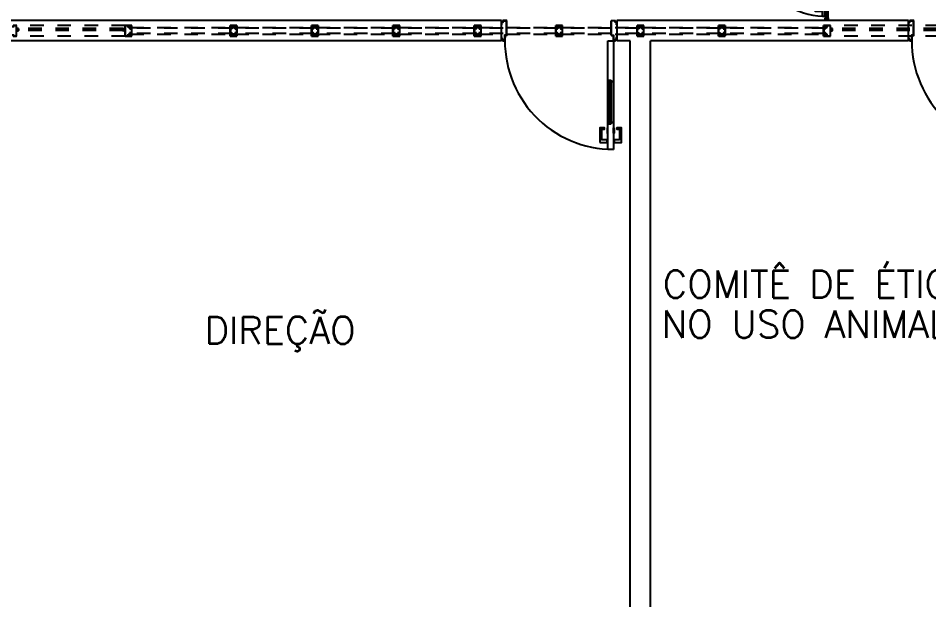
# Model space of a CAD drawing. Header units: millimetres. Extents: x 2801 to 3319, y 1187 to 1422.
# Drawn here: x 3131.96 to 3138.68, y 1269.28 to 1273.57 of the extents above; entities that cross this region are included whole.
import ezdxf

# ---------------------------------------------------------------- set-up
doc = ezdxf.new("R2010")
doc.units = ezdxf.units.MM
doc.linetypes.add('HIDDEN', pattern=[0.375, 0.25, -0.125])
for name, color, linetype in [('AR-ALV', 2, 'Continuous'), ('AR-ESQ', 1, 'Continuous'), ('AR-PORTA', 1, 'Continuous'), ('AR-TALUDE', 1, 'Continuous'), ('AR-VIDRO', 1, 'Continuous'), ('DT-ESQ-PROJ', 1, 'HIDDEN'), ('maçaneta', 1, 'Continuous'), ('montantes', 1, 'Continuous'), ('mov', 1, 'Continuous'), ('PM-PERFIL U-C', 2, 'Continuous'), ('PM-VIDRO', 1, 'Continuous'), ('pm1', 2, 'Continuous'), ('pm2', 2, 'Continuous'), ('TEXTO', 2, 'Continuous')]:
    doc.layers.add(name, color=color, linetype=linetype)
doc.styles.add('UNB-100', font='simplex.shx', dxfattribs={"height": 0.2})

# ---------------------------------------------------------------- blocks, each defined once
blk = doc.blocks.new('EF142-P')
at = {"layer": 'DT-ESQ-PROJ', "color": 1, "ltscale": 0.1}
for points in [[(0.025, -0.1035), (0.025, -0.1135, -0.414214), (0.0235, -0.115), (0.0015, -0.115, -0.414214), (0, -0.1135), (0, -0.1), (0.0015, -0.1), (0.0015, -0.113, 0.414214), (0.002, -0.1135), (0.023, -0.1135, 0.414214), (0.0235, -0.113), (0.0235, -0.1035), (0.0105, -0.1035, -0.414214), (0.009, -0.102), (0.009, -0.092, -0.414214), (0.0105, -0.0905), (0.0235, -0.0905), (0.0235, -0.0595), (0.0105, -0.0595, -0.414214), (0.009, -0.058), (0.009, -0.048, -0.414214), (0.0105, -0.0465), (0.0235, -0.0465), (0.0235, -0.037, 0.414214), (0.023, -0.0365), (0.002, -0.0365, 0.414214), (0.0015, -0.037), (0.0015, -0.05), (0, -0.05), (0, -0.0365, -0.414214), (0.0015, -0.035), (0.0235, -0.035, -0.414214), (0.025, -0.0365), (0.025, -0.0465, -0.414214), (0.0235, -0.048), (0.0105, -0.048), (0.0105, -0.058), (0.0235, -0.058), (0.0235, -0.058, -0.414214), (0.025, -0.0595), (0.025, -0.0905, -0.414214), (0.0235, -0.092), (0.0235, -0.092), (0.0105, -0.092), (0.0105, -0.102), (0.0235, -0.102, -0.414214)], [(0.75, -0.1035), (0.75, -0.1135, 0.414214), (0.7515, -0.115), (0.7735, -0.115, 0.414214), (0.775, -0.1135), (0.775, -0.1), (0.7735, -0.1), (0.7735, -0.113, -0.414214), (0.773, -0.1135), (0.752, -0.1135, -0.414214), (0.7515, -0.113), (0.7515, -0.1035), (0.7645, -0.1035, 0.414214), (0.766, -0.102), (0.766, -0.092, 0.414214), (0.7645, -0.0905), (0.7515, -0.0905), (0.7515, -0.0595), (0.7645, -0.0595, 0.414214), (0.766, -0.058), (0.766, -0.048, 0.414214), (0.7645, -0.0465), (0.7515, -0.0465), (0.7515, -0.037, -0.414214), (0.752, -0.0365), (0.773, -0.0365, -0.414214), (0.7735, -0.037), (0.7735, -0.05), (0.775, -0.05), (0.775, -0.0365, 0.414214), (0.7735, -0.035), (0.7515, -0.035, 0.414214), (0.75, -0.0365), (0.75, -0.0465, 0.414214), (0.7515, -0.048), (0.7645, -0.048), (0.7645, -0.058), (0.7515, -0.058), (0.7515, -0.058, 0.414214), (0.75, -0.0595), (0.75, -0.0905, 0.414214), (0.7515, -0.092), (0.7515, -0.092), (0.7645, -0.092), (0.7645, -0.102), (0.7515, -0.102, 0.414214)], [(0.8, -0.1035), (0.8, -0.1135, -0.414214), (0.7985, -0.115), (0.7765, -0.115, -0.414214), (0.775, -0.1135), (0.775, -0.1), (0.7765, -0.1), (0.7765, -0.113, 0.414214), (0.777, -0.1135), (0.798, -0.1135, 0.414214), (0.7985, -0.113), (0.7985, -0.1035), (0.7855, -0.1035, -0.414214), (0.784, -0.102), (0.784, -0.092, -0.414214), (0.7855, -0.0905), (0.7985, -0.0905), (0.7985, -0.0595), (0.7855, -0.0595, -0.414214), (0.784, -0.058), (0.784, -0.048, -0.414214), (0.7855, -0.0465), (0.7985, -0.0465), (0.7985, -0.037, 0.414214), (0.798, -0.0365), (0.777, -0.0365, 0.414214), (0.7765, -0.037), (0.7765, -0.05), (0.775, -0.05), (0.775, -0.0365, -0.414214), (0.7765, -0.035), (0.7985, -0.035, -0.414214), (0.8, -0.0365), (0.8, -0.0465, -0.414214), (0.7985, -0.048), (0.7855, -0.048), (0.7855, -0.058), (0.7985, -0.058), (0.7985, -0.058, -0.414214), (0.8, -0.0595), (0.8, -0.0905, -0.414214), (0.7985, -0.092), (0.7985, -0.092), (0.7855, -0.092), (0.7855, -0.102), (0.7985, -0.102, -0.414214)], [(1.35, -0.1035), (1.35, -0.1135, 0.414214), (1.3515, -0.115), (1.3735, -0.115, 0.414214), (1.375, -0.1135), (1.375, -0.1), (1.3735, -0.1), (1.3735, -0.113, -0.414214), (1.373, -0.1135), (1.352, -0.1135, -0.414214), (1.3515, -0.113), (1.3515, -0.1035), (1.3645, -0.1035, 0.414214), (1.366, -0.102), (1.366, -0.092, 0.414214), (1.3645, -0.0905), (1.3515, -0.0905), (1.3515, -0.0595), (1.3645, -0.0595, 0.414214), (1.366, -0.058), (1.366, -0.048, 0.414214), (1.3645, -0.0465), (1.3515, -0.0465), (1.3515, -0.037, -0.414214), (1.352, -0.0365), (1.373, -0.0365, -0.414214), (1.3735, -0.037), (1.3735, -0.05), (1.375, -0.05), (1.375, -0.0365, 0.414214), (1.3735, -0.035), (1.3515, -0.035, 0.414214), (1.35, -0.0365), (1.35, -0.0465, 0.414214), (1.3515, -0.048), (1.3645, -0.048), (1.3645, -0.058), (1.3515, -0.058), (1.3515, -0.058, 0.414214), (1.35, -0.0595), (1.35, -0.0905, 0.414214), (1.3515, -0.092), (1.3515, -0.092), (1.3645, -0.092), (1.3645, -0.102), (1.3515, -0.102, 0.414214)], [(1.4, -0.1035), (1.4, -0.1135, -0.414214), (1.3985, -0.115), (1.3765, -0.115, -0.414214), (1.375, -0.1135), (1.375, -0.1), (1.3765, -0.1), (1.3765, -0.113, 0.414214), (1.377, -0.1135), (1.398, -0.1135, 0.414214), (1.3985, -0.113), (1.3985, -0.1035), (1.3855, -0.1035, -0.414214), (1.384, -0.102), (1.384, -0.092, -0.414214), (1.3855, -0.0905), (1.3985, -0.0905), (1.3985, -0.0595), (1.3855, -0.0595, -0.414214), (1.384, -0.058), (1.384, -0.048, -0.414214), (1.3855, -0.0465), (1.3985, -0.0465), (1.3985, -0.037, 0.414214), (1.398, -0.0365), (1.377, -0.0365, 0.414214), (1.3765, -0.037), (1.3765, -0.05), (1.375, -0.05), (1.375, -0.0365, -0.414214), (1.3765, -0.035), (1.3985, -0.035, -0.414214), (1.4, -0.0365), (1.4, -0.0465, -0.414214), (1.3985, -0.048), (1.3855, -0.048), (1.3855, -0.058), (1.3985, -0.058), (1.3985, -0.058, -0.414214), (1.4, -0.0595), (1.4, -0.0905, -0.414214), (1.3985, -0.092), (1.3985, -0.092), (1.3855, -0.092), (1.3855, -0.102), (1.3985, -0.102, -0.414214)], [(1.95, -0.1035), (1.95, -0.1135, 0.414214), (1.9515, -0.115), (1.9735, -0.115, 0.414214), (1.975, -0.1135), (1.975, -0.1), (1.9735, -0.1), (1.9735, -0.113, -0.414214), (1.973, -0.1135), (1.952, -0.1135, -0.414214), (1.9515, -0.113), (1.9515, -0.1035), (1.9645, -0.1035, 0.414214), (1.966, -0.102), (1.966, -0.092, 0.414214), (1.9645, -0.0905), (1.9515, -0.0905), (1.9515, -0.0595), (1.9645, -0.0595, 0.414214), (1.966, -0.058), (1.966, -0.048, 0.414214), (1.9645, -0.0465), (1.9515, -0.0465), (1.9515, -0.037, -0.414214), (1.952, -0.0365), (1.973, -0.0365, -0.414214), (1.9735, -0.037), (1.9735, -0.05), (1.975, -0.05), (1.975, -0.0365, 0.414214), (1.9735, -0.035), (1.9515, -0.035, 0.414214), (1.95, -0.0365), (1.95, -0.0465, 0.414214), (1.9515, -0.048), (1.9645, -0.048), (1.9645, -0.058), (1.9515, -0.058), (1.9515, -0.058, 0.414214), (1.95, -0.0595), (1.95, -0.0905, 0.414214), (1.9515, -0.092), (1.9515, -0.092), (1.9645, -0.092), (1.9645, -0.102), (1.9515, -0.102, 0.414214)], [(2, -0.1035), (2, -0.1135, -0.414214), (1.9985, -0.115), (1.9765, -0.115, -0.414214), (1.975, -0.1135), (1.975, -0.1), (1.9765, -0.1), (1.9765, -0.113, 0.414214), (1.977, -0.1135), (1.998, -0.1135, 0.414214), (1.9985, -0.113), (1.9985, -0.1035), (1.9855, -0.1035, -0.414214), (1.984, -0.102), (1.984, -0.092, -0.414214), (1.9855, -0.0905), (1.9985, -0.0905), (1.9985, -0.0595), (1.9855, -0.0595, -0.414214), (1.984, -0.058), (1.984, -0.048, -0.414214), (1.9855, -0.0465), (1.9985, -0.0465), (1.9985, -0.037, 0.414214), (1.998, -0.0365), (1.977, -0.0365, 0.414214), (1.9765, -0.037), (1.9765, -0.05), (1.975, -0.05), (1.975, -0.0365, -0.414214), (1.9765, -0.035), (1.9985, -0.035, -0.414214), (2, -0.0365), (2, -0.0465, -0.414214), (1.9985, -0.048), (1.9855, -0.048), (1.9855, -0.058), (1.9985, -0.058), (1.9985, -0.058, -0.414214), (2, -0.0595), (2, -0.0905, -0.414214), (1.9985, -0.092), (1.9985, -0.092), (1.9855, -0.092), (1.9855, -0.102), (1.9985, -0.102, -0.414214)], [(2.55, -0.1035), (2.55, -0.1135, 0.414214), (2.5515, -0.115), (2.5735, -0.115, 0.414214), (2.575, -0.1135), (2.575, -0.1), (2.5735, -0.1), (2.5735, -0.113, -0.414214), (2.573, -0.1135), (2.552, -0.1135, -0.414214), (2.5515, -0.113), (2.5515, -0.1035), (2.5645, -0.1035, 0.414214), (2.566, -0.102), (2.566, -0.092, 0.414214), (2.5645, -0.0905), (2.5515, -0.0905), (2.5515, -0.0595), (2.5645, -0.0595, 0.414214), (2.566, -0.058), (2.566, -0.048, 0.414214), (2.5645, -0.0465), (2.5515, -0.0465), (2.5515, -0.037, -0.414214), (2.552, -0.0365), (2.573, -0.0365, -0.414214), (2.5735, -0.037), (2.5735, -0.05), (2.575, -0.05), (2.575, -0.0365, 0.414214), (2.5735, -0.035), (2.5515, -0.035, 0.414214), (2.55, -0.0365), (2.55, -0.0465, 0.414214), (2.5515, -0.048), (2.5645, -0.048), (2.5645, -0.058), (2.5515, -0.058), (2.5515, -0.058, 0.414214), (2.55, -0.0595), (2.55, -0.0905, 0.414214), (2.5515, -0.092), (2.5515, -0.092), (2.5645, -0.092), (2.5645, -0.102), (2.5515, -0.102, 0.414214)], [(2.6, -0.1035), (2.6, -0.1135, -0.414214), (2.5985, -0.115), (2.5765, -0.115, -0.414214), (2.575, -0.1135), (2.575, -0.1), (2.5765, -0.1), (2.5765, -0.113, 0.414214), (2.577, -0.1135), (2.598, -0.1135, 0.414214), (2.5985, -0.113), (2.5985, -0.1035), (2.5855, -0.1035, -0.414214), (2.584, -0.102), (2.584, -0.092, -0.414214), (2.5855, -0.0905), (2.5985, -0.0905), (2.5985, -0.0595), (2.5855, -0.0595, -0.414214), (2.584, -0.058), (2.584, -0.048, -0.414214), (2.5855, -0.0465), (2.5985, -0.0465), (2.5985, -0.037, 0.414214), (2.598, -0.0365), (2.577, -0.0365, 0.414214), (2.5765, -0.037), (2.5765, -0.05), (2.575, -0.05), (2.575, -0.0365, -0.414214), (2.5765, -0.035), (2.5985, -0.035, -0.414214), (2.6, -0.0365), (2.6, -0.0465, -0.414214), (2.5985, -0.048), (2.5855, -0.048), (2.5855, -0.058), (2.5985, -0.058), (2.5985, -0.058, -0.414214), (2.6, -0.0595), (2.6, -0.0905, -0.414214), (2.5985, -0.092), (2.5985, -0.092), (2.5855, -0.092), (2.5855, -0.102), (2.5985, -0.102, -0.414214)], [(3.15, -0.1035), (3.15, -0.1135, 0.414214), (3.1515, -0.115), (3.1735, -0.115, 0.414214), (3.175, -0.1135), (3.175, -0.1), (3.1735, -0.1), (3.1735, -0.113, -0.414214), (3.173, -0.1135), (3.152, -0.1135, -0.414214), (3.1515, -0.113), (3.1515, -0.1035), (3.1645, -0.1035, 0.414214), (3.166, -0.102), (3.166, -0.092, 0.414214), (3.1645, -0.0905), (3.1515, -0.0905), (3.1515, -0.0595), (3.1645, -0.0595, 0.414214), (3.166, -0.058), (3.166, -0.048, 0.414214), (3.1645, -0.0465), (3.1515, -0.0465), (3.1515, -0.037, -0.414214), (3.152, -0.0365), (3.173, -0.0365, -0.414214), (3.1735, -0.037), (3.1735, -0.05), (3.175, -0.05), (3.175, -0.0365, 0.414214), (3.1735, -0.035), (3.1515, -0.035, 0.414214), (3.15, -0.0365), (3.15, -0.0465, 0.414214), (3.1515, -0.048), (3.1645, -0.048), (3.1645, -0.058), (3.1515, -0.058), (3.1515, -0.058, 0.414214), (3.15, -0.0595), (3.15, -0.0905, 0.414214), (3.1515, -0.092), (3.1515, -0.092), (3.1645, -0.092), (3.1645, -0.102), (3.1515, -0.102, 0.414214)], [(3.2, -0.1035), (3.2, -0.1135, -0.414214), (3.1985, -0.115), (3.1765, -0.115, -0.414214), (3.175, -0.1135), (3.175, -0.1), (3.1765, -0.1), (3.1765, -0.113, 0.414214), (3.177, -0.1135), (3.198, -0.1135, 0.414214), (3.1985, -0.113), (3.1985, -0.1035), (3.1855, -0.1035, -0.414214), (3.184, -0.102), (3.184, -0.092, -0.414214), (3.1855, -0.0905), (3.1985, -0.0905), (3.1985, -0.0595), (3.1855, -0.0595, -0.414214), (3.184, -0.058), (3.184, -0.048, -0.414214), (3.1855, -0.0465), (3.1985, -0.0465), (3.1985, -0.037, 0.414214), (3.198, -0.0365), (3.177, -0.0365, 0.414214), (3.1765, -0.037), (3.1765, -0.05), (3.175, -0.05), (3.175, -0.0365, -0.414214), (3.1765, -0.035), (3.1985, -0.035, -0.414214), (3.2, -0.0365), (3.2, -0.0465, -0.414214), (3.1985, -0.048), (3.1855, -0.048), (3.1855, -0.058), (3.1985, -0.058), (3.1985, -0.058, -0.414214), (3.2, -0.0595), (3.2, -0.0905, -0.414214), (3.1985, -0.092), (3.1985, -0.092), (3.1855, -0.092), (3.1855, -0.102), (3.1985, -0.102, -0.414214)], [(3.75, -0.1035), (3.75, -0.1135, 0.414214), (3.7515, -0.115), (3.7735, -0.115, 0.414214), (3.775, -0.1135), (3.775, -0.1), (3.7735, -0.1), (3.7735, -0.113, -0.414214), (3.773, -0.1135), (3.752, -0.1135, -0.414214), (3.7515, -0.113), (3.7515, -0.1035), (3.7645, -0.1035, 0.414214), (3.766, -0.102), (3.766, -0.092, 0.414214), (3.7645, -0.0905), (3.7515, -0.0905), (3.7515, -0.0595), (3.7645, -0.0595, 0.414214), (3.766, -0.058), (3.766, -0.048, 0.414214), (3.7645, -0.0465), (3.7515, -0.0465), (3.7515, -0.037, -0.414214), (3.752, -0.0365), (3.773, -0.0365, -0.414214), (3.7735, -0.037), (3.7735, -0.05), (3.775, -0.05), (3.775, -0.0365, 0.414214), (3.7735, -0.035), (3.7515, -0.035, 0.414214), (3.75, -0.0365), (3.75, -0.0465, 0.414214), (3.7515, -0.048), (3.7645, -0.048), (3.7645, -0.058), (3.7515, -0.058), (3.7515, -0.058, 0.414214), (3.75, -0.0595), (3.75, -0.0905, 0.414214), (3.7515, -0.092), (3.7515, -0.092), (3.7645, -0.092), (3.7645, -0.102), (3.7515, -0.102, 0.414214)], [(3.8, -0.1035), (3.8, -0.1135, -0.414214), (3.7985, -0.115), (3.7765, -0.115, -0.414214), (3.775, -0.1135), (3.775, -0.1), (3.7765, -0.1), (3.7765, -0.113, 0.414214), (3.777, -0.1135), (3.798, -0.1135, 0.414214), (3.7985, -0.113), (3.7985, -0.1035), (3.7855, -0.1035, -0.414214), (3.784, -0.102), (3.784, -0.092, -0.414214), (3.7855, -0.0905), (3.7985, -0.0905), (3.7985, -0.0595), (3.7855, -0.0595, -0.414214), (3.784, -0.058), (3.784, -0.048, -0.414214), (3.7855, -0.0465), (3.7985, -0.0465), (3.7985, -0.037, 0.414214), (3.798, -0.0365), (3.777, -0.0365, 0.414214), (3.7765, -0.037), (3.7765, -0.05), (3.775, -0.05), (3.775, -0.0365, -0.414214), (3.7765, -0.035), (3.7985, -0.035, -0.414214), (3.8, -0.0365), (3.8, -0.0465, -0.414214), (3.7985, -0.048), (3.7855, -0.048), (3.7855, -0.058), (3.7985, -0.058), (3.7985, -0.058, -0.414214), (3.8, -0.0595), (3.8, -0.0905, -0.414214), (3.7985, -0.092), (3.7985, -0.092), (3.7855, -0.092), (3.7855, -0.102), (3.7985, -0.102, -0.414214)], [(4.35, -0.1035), (4.35, -0.1135, 0.414214), (4.3515, -0.115), (4.3735, -0.115, 0.414214), (4.375, -0.1135), (4.375, -0.1), (4.3735, -0.1), (4.3735, -0.113, -0.414214), (4.373, -0.1135), (4.352, -0.1135, -0.414214), (4.3515, -0.113), (4.3515, -0.1035), (4.3645, -0.1035, 0.414214), (4.366, -0.102), (4.366, -0.092, 0.414214), (4.3645, -0.0905), (4.3515, -0.0905), (4.3515, -0.0595), (4.3645, -0.0595, 0.414214), (4.366, -0.058), (4.366, -0.048, 0.414214), (4.3645, -0.0465), (4.3515, -0.0465), (4.3515, -0.037, -0.414214), (4.352, -0.0365), (4.373, -0.0365, -0.414214), (4.3735, -0.037), (4.3735, -0.05), (4.375, -0.05), (4.375, -0.0365, 0.414214), (4.3735, -0.035), (4.3515, -0.035, 0.414214), (4.35, -0.0365), (4.35, -0.0465, 0.414214), (4.3515, -0.048), (4.3645, -0.048), (4.3645, -0.058), (4.3515, -0.058), (4.3515, -0.058, 0.414214), (4.35, -0.0595), (4.35, -0.0905, 0.414214), (4.3515, -0.092), (4.3515, -0.092), (4.3645, -0.092), (4.3645, -0.102), (4.3515, -0.102, 0.414214)], [(4.4, -0.1035), (4.4, -0.1135, -0.414214), (4.3985, -0.115), (4.3765, -0.115, -0.414214), (4.375, -0.1135), (4.375, -0.1), (4.3765, -0.1), (4.3765, -0.113, 0.414214), (4.377, -0.1135), (4.398, -0.1135, 0.414214), (4.3985, -0.113), (4.3985, -0.1035), (4.3855, -0.1035, -0.414214), (4.384, -0.102), (4.384, -0.092, -0.414214), (4.3855, -0.0905), (4.3985, -0.0905), (4.3985, -0.0595), (4.3855, -0.0595, -0.414214), (4.384, -0.058), (4.384, -0.048, -0.414214), (4.3855, -0.0465), (4.3985, -0.0465), (4.3985, -0.037, 0.414214), (4.398, -0.0365), (4.377, -0.0365, 0.414214), (4.3765, -0.037), (4.3765, -0.05), (4.375, -0.05), (4.375, -0.0365, -0.414214), (4.3765, -0.035), (4.3985, -0.035, -0.414214), (4.4, -0.0365), (4.4, -0.0465, -0.414214), (4.3985, -0.048), (4.3855, -0.048), (4.3855, -0.058), (4.3985, -0.058), (4.3985, -0.058, -0.414214), (4.4, -0.0595), (4.4, -0.0905, -0.414214), (4.3985, -0.092), (4.3985, -0.092), (4.3855, -0.092), (4.3855, -0.102), (4.3985, -0.102, -0.414214)], [(5.125, -0.1035), (5.125, -0.1135, 0.414214), (5.1265, -0.115), (5.1485, -0.115, 0.414214), (5.15, -0.1135), (5.15, -0.1), (5.1485, -0.1), (5.1485, -0.113, -0.414214), (5.148, -0.1135), (5.127, -0.1135, -0.414214), (5.1265, -0.113), (5.1265, -0.1035), (5.1395, -0.1035, 0.414214), (5.141, -0.102), (5.141, -0.092, 0.414214), (5.1395, -0.0905), (5.1265, -0.0905), (5.1265, -0.0595), (5.1395, -0.0595, 0.414214), (5.141, -0.058), (5.141, -0.048, 0.414214), (5.1395, -0.0465), (5.1265, -0.0465), (5.1265, -0.037, -0.414214), (5.127, -0.0365), (5.148, -0.0365, -0.414214), (5.1485, -0.037), (5.1485, -0.05), (5.15, -0.05), (5.15, -0.0365, 0.414214), (5.1485, -0.035), (5.1265, -0.035, 0.414214), (5.125, -0.0365), (5.125, -0.0465, 0.414214), (5.1265, -0.048), (5.1395, -0.048), (5.1395, -0.058), (5.1265, -0.058), (5.1265, -0.058, 0.414214), (5.125, -0.0595), (5.125, -0.0905, 0.414214), (5.1265, -0.092), (5.1265, -0.092), (5.1395, -0.092), (5.1395, -0.102), (5.1265, -0.102, 0.414214)]]:
    blk.add_lwpolyline(points, format="xyb", close=True, dxfattribs=at)
for points in [[(0.7625, -0.056), (0.7625, -0.05), (0.0125, -0.05), (0.0125, -0.056)], [(1.3625, -0.056), (1.3625, -0.05), (0.7875, -0.05), (0.7875, -0.056)], [(1.9625, -0.056), (1.9625, -0.05), (1.3875, -0.05), (1.3875, -0.056)], [(2.5625, -0.056), (2.5625, -0.05), (1.9875, -0.05), (1.9875, -0.056)], [(3.1625, -0.056), (3.1625, -0.05), (2.5875, -0.05), (2.5875, -0.056)], [(3.7625, -0.056), (3.7625, -0.05), (3.1875, -0.05), (3.1875, -0.056)], [(4.3625, -0.056), (4.3625, -0.05), (3.7875, -0.05), (3.7875, -0.056)], [(5.1375, -0.056), (5.1375, -0.05), (4.3875, -0.05), (4.3875, -0.056)], [(0.7625, -0.094), (0.7625, -0.1), (0.0125, -0.1), (0.0125, -0.094)], [(1.3625, -0.094), (1.3625, -0.1), (0.7875, -0.1), (0.7875, -0.094)], [(1.9625, -0.094), (1.9625, -0.1), (1.3875, -0.1), (1.3875, -0.094)], [(2.5625, -0.094), (2.5625, -0.1), (1.9875, -0.1), (1.9875, -0.094)], [(3.1625, -0.094), (3.1625, -0.1), (2.5875, -0.1), (2.5875, -0.094)], [(3.7625, -0.094), (3.7625, -0.1), (3.1875, -0.1), (3.1875, -0.094)], [(4.3625, -0.094), (4.3625, -0.1), (3.7875, -0.1), (3.7875, -0.094)], [(5.1375, -0.094), (5.1375, -0.1), (4.3875, -0.1), (4.3875, -0.094)]]:
    blk.add_lwpolyline(points, close=True, dxfattribs=at)
blk = doc.blocks.new('EF02A-P')
at = {"layer": 'DT-ESQ-PROJ', "color": 1, "ltscale": 0.1}
for p, q in [((0.0235, 0.115), (0.8265, 0.115)), ((0.0385, 0.0735), (0.8115, 0.0735)), ((0.0235, 0.035), (0.8265, 0.035)), ((0.0385, 0.0585), (0.8115, 0.0585))]:
    blk.add_line(p, q, dxfattribs=at)
for points in [[(0.025, 0.0984), (0.025, 0.0765), (0.0385, 0.0765, -1), (0.0385, 0.0735), (0.025, 0.0735), (0.025, 0.0365, -0.414214), (0.0235, 0.035), (0.0015, 0.035, -0.414214), (0, 0.0365), (0, 0.05), (0.0015, 0.05), (0.0015, 0.0365), (0.0235, 0.0365), (0.0235, 0.0735, -0.414214), (0.025, 0.075, -0.414214), (0.0235, 0.0765), (0.0235, 0.0984), (0.0235, 0.1135), (0.0015, 0.1135), (0.0015, 0.1), (0, 0.1), (0, 0.1135, -0.414214), (0.0015, 0.115), (0.0235, 0.115, -0.414214), (0.025, 0.1135)], [(0.039, 0.0585), (0.0255, 0.0585), (0.0255, 0.06), (0.039, 0.06), (0.039, 0.072), (0.0255, 0.072), (0.0255, 0.0735), (0.039, 0.0735, -0.414214), (0.0405, 0.072), (0.0405, 0.06, -0.414214)], [(0.811, 0.0585), (0.8245, 0.0585), (0.8245, 0.06), (0.811, 0.06), (0.811, 0.072), (0.8245, 0.072), (0.8245, 0.0735), (0.811, 0.0735, 0.414214), (0.8095, 0.072), (0.8095, 0.06, 0.414214)], [(0.825, 0.0984), (0.825, 0.0765), (0.8115, 0.0765, 1), (0.8115, 0.0735), (0.825, 0.0735), (0.825, 0.0365, 0.414214), (0.8265, 0.035), (0.8485, 0.035, 0.414214), (0.85, 0.0365), (0.85, 0.05), (0.8485, 0.05), (0.8485, 0.0365), (0.8265, 0.0365), (0.8265, 0.0735, 0.414214), (0.825, 0.075, 0.414214), (0.8265, 0.0765), (0.8265, 0.0984), (0.8265, 0.1135), (0.8485, 0.1135), (0.8485, 0.1), (0.85, 0.1), (0.85, 0.1135, 0.414214), (0.8485, 0.115), (0.8265, 0.115, 0.414214), (0.825, 0.1135)]]:
    blk.add_lwpolyline(points, format="xyb", close=True, dxfattribs=at)
for points in [[(0.025, 0.075), (0.0385, 0.075)], [(0.8115, 0.075), (0.825, 0.075)]]:
    blk.add_lwpolyline(points, dxfattribs=at)
blk = doc.blocks.new('PV3')
at = {"layer": 'AR-VIDRO', "color": 2}
for p, q in [((0.57, 0.02), (0.0175, 0.02)), ((0.57, 0.005), (0.0175, 0.005)), ((0.0463, 0.0442), (0.575, 0.0443)), ((0.0463, 0.0292), (0.575, 0.0293)), ((2.2037, 0.0442), (1.675, 0.0443)), ((2.2037, 0.0292), (1.675, 0.0293)), ((1.68, 0.02), (2.2325, 0.02)), ((1.68, 0.005), (2.2325, 0.005))]:
    blk.add_line(p, q, dxfattribs=at)
at = {"layer": 'AR-VIDRO'}
for p, q in [((0.0463, 0.0442), (0.0463, 0.0292)), ((2.2037, 0.0442), (2.2037, 0.0292))]:
    blk.add_line(p, q, dxfattribs=at)
at = {"layer": 'maçaneta'}
for p, q in [((0.0807, 0.0493), (0.0807, 0.0993)), ((0.0807, 0.0993), (0.0907, 0.0993)), ((0.0907, 0.0493), (0.0907, 0.0993)), ((2.1593, 0.0493), (2.1593, 0.0993)), ((2.1693, 0.0993), (2.1593, 0.0993)), ((2.1693, 0.0493), (2.1693, 0.0993)), ((0.0757, 0.0493), (0.0957, 0.0493)), ((0.0757, 0.0443), (0.0757, 0.0493)), ((0.0757, 0.0293), (0.0757, 0.0243)), ((0.0757, 0.0243), (0.0957, 0.0243)), ((0.0957, 0.0443), (0.0957, 0.0493)), ((0.0957, 0.0293), (0.0957, 0.0243)), ((2.1743, 0.0493), (2.1543, 0.0493)), ((2.1543, 0.0443), (2.1543, 0.0493)), ((2.1543, 0.0293), (2.1543, 0.0243)), ((2.1743, 0.0243), (2.1543, 0.0243)), ((2.1743, 0.0443), (2.1743, 0.0493)), ((2.1743, 0.0293), (2.1743, 0.0243))]:
    blk.add_line(p, q, dxfattribs=at)
at = {"layer": 'montantes'}
for p, q in [((0.0125, 0.025), (0.0325, 0.025)), ((0.0125, 0), (0.0125, 0.025)), ((0.0125, 0), (0.0325, 0)), ((0.0175, 0.005), (0.0175, 0.02)), ((0.0325, 0.02), (0.0325, 0.025)), ((0.0325, 0), (0.0325, 0.005)), ((0.53, 0.0493), (0.58, 0.0493)), ((0.53, 0.025), (0.58, 0.025)), ((0.575, 0.025), (0.555, 0.025)), ((0.555, 0.02), (0.555, 0.025)), ((0.555, 0), (0.555, 0.005)), ((0.575, 0), (0.555, 0)), ((0.57, 0.005), (0.57, 0.02)), ((0.575, 0.0443), (0.575, 0.0293)), ((0.575, 0), (0.575, 0.025)), ((0.58, 0.0493), (0.58, 0.025)), ((1.67, 0.0493), (1.67, 0.025)), ((1.72, 0.0493), (1.67, 0.0493)), ((1.72, 0.025), (1.67, 0.025)), ((1.675, 0.0443), (1.675, 0.0293)), ((1.675, 0.025), (1.695, 0.025)), ((1.675, 0), (1.675, 0.025)), ((1.675, 0), (1.695, 0)), ((1.68, 0.005), (1.68, 0.02)), ((1.695, 0.02), (1.695, 0.025)), ((1.695, 0), (1.695, 0.005)), ((2.2175, 0.02), (2.2175, 0.025)), ((2.2375, 0.025), (2.2175, 0.025)), ((2.2175, 0), (2.2175, 0.005)), ((2.2375, 0), (2.2175, 0)), ((2.2325, 0.005), (2.2325, 0.02)), ((2.2375, 0), (2.2375, 0.025))]:
    blk.add_line(p, q, dxfattribs=at)
for centre in [(0.58, 0.02), (1.67, 0.02)]:
    blk.add_circle(centre, 0.005, dxfattribs=at)
for centre, start, end in [((0.53, 0.0443), 90, 180), ((0.53, 0.03), 188.61386, 270), ((1.72, 0.0443), 0, 90), ((1.72, 0.03), 270, 351.38614)]:
    blk.add_arc(centre, 0.005, start, end, dxfattribs=at)
at = {"layer": 'mov'}
for centre, start, end in [((0.5857, 0.025), 357.34563, 177.961), ((1.6643, 0.025), 2.039, 182.65437)]:
    blk.add_arc(centre, 0.5398, start, end, dxfattribs=at)
blk = doc.blocks.new('PM3V-A')
at = {"layer": 'maçaneta'}
for points in [[(0.02, 0.9), (-0.035, 0.9), (-0.035, 0.79), (0, 0.79), (0, 0.8), (-0.02, 0.8), (-0.02, 0.8785, -0.414214), (-0.0185, 0.88), (0.02, 0.88)], [(0.125, 0.9), (0.07, 0.9), (0.07, 0.88), (0.1085, 0.88, -0.414214), (0.11, 0.8785), (0.11, 0.8), (0.09, 0.8), (0.09, 0.79), (0.125, 0.79)]]:
    blk.add_lwpolyline(points, format="xyb", close=True, dxfattribs=at)
for points in [[(0.02, 0.79), (0.02, 0.83), (0.025, 0.83), (0.025, 0.79)], [(0.07, 0.79), (0.07, 0.83), (0.065, 0.83), (0.065, 0.79)]]:
    blk.add_lwpolyline(points, close=True, dxfattribs=at)
at = {"layer": 'mov'}
blk.add_arc((0.025, 0.15), 0.8, 356.84716, 90, dxfattribs=at)
at = {"layer": 'PM-PERFIL U-C'}
for p, q in [((0, 0.12), (0, 0.1385)), ((0.0015, 0.14), (0.01, 0.14)), ((0.002, 0.138), (0.002, 0.12)), ((0.0105, 0.138), (0.002, 0.138)), ((0.01, 0.14), (0.01, 0.1485)), ((0.0115, 0.15), (0.0235, 0.15)), ((0.012, 0.148), (0.012, 0.1395)), ((0.023, 0.148), (0.012, 0.148)), ((0.023, 0.1085), (0.023, 0.148)), ((0.025, 0.15), (0.025, 0.109)), ((0.025, 0.1485), (0.025, 0.109)), ((0.825, 0.1485), (0.825, 0.109)), ((0.8385, 0.15), (0.8265, 0.15)), ((0.827, 0.148), (0.838, 0.148)), ((0.827, 0.1085), (0.827, 0.148)), ((0.838, 0.148), (0.838, 0.1395)), ((0.8395, 0.138), (0.848, 0.138)), ((0.84, 0.14), (0.84, 0.1485)), ((0.8485, 0.14), (0.84, 0.14)), ((0.848, 0.138), (0.848, 0.12)), ((0.85, 0.12), (0.85, 0.1385)), ((0.002, 0.12), (0, 0.12)), ((0.038, 0.107), (0.0245, 0.107)), ((0.025, 0.109), (0.035, 0.109)), ((0.0385, 0.109), (0.025, 0.109)), ((0.038, 0.107), (0.038, 0.002)), ((0.04, 0.1075), (0.04, 0.0015)), ((0.81, 0.1075), (0.81, 0.0015)), ((0.8115, 0.109), (0.825, 0.109)), ((0.812, 0.107), (0.8255, 0.107)), ((0.812, 0.107), (0.812, 0.002)), ((0.8252, 0.109), (0.8152, 0.109)), ((0.848, 0.12), (0.85, 0.12)), ((0, 0.03), (0.002, 0.03)), ((0, 0.0115), (0, 0.03)), ((0.01, 0.01), (0.0015, 0.01)), ((0.002, 0.03), (0.002, 0.012)), ((0.002, 0.012), (0.0105, 0.012)), ((0.01, 0.0015), (0.01, 0.01)), ((0.0385, 0), (0.0115, 0)), ((0.012, 0.0105), (0.012, 0.002)), ((0.012, 0.002), (0.038, 0.002)), ((0.8115, 0), (0.8385, 0)), ((0.838, 0.002), (0.812, 0.002)), ((0.8152, 0), (0.8402, 0)), ((0.838, 0.0105), (0.838, 0.002)), ((0.848, 0.012), (0.8395, 0.012)), ((0.84, 0.0015), (0.84, 0.01)), ((0.84, 0.01), (0.8485, 0.01)), ((0.8402, 0.01), (0.8502, 0.01)), ((0.8402, 0), (0.8402, 0.01)), ((0.85, 0.03), (0.848, 0.03)), ((0.848, 0.03), (0.848, 0.012)), ((0.85, 0.0115), (0.85, 0.03))]:
    blk.add_line(p, q, dxfattribs=at)
for centre, start, end in [((0.0015, 0.1385), 90, 180), ((0.0115, 0.1485), 90, 180), ((0.0105, 0.1395), 270, 0), ((0.0235, 0.1485), 360, 90), ((0.8265, 0.1485), 90, 180), ((0.8395, 0.1395), 180, 270), ((0.8385, 0.1485), 0, 90), ((0.8485, 0.1385), 0, 90), ((0.0245, 0.1085), 180, 270), ((0.0385, 0.1075), 0, 90), ((0.8115, 0.1075), 90, 180), ((0.8255, 0.1085), 270, 0), ((0.0015, 0.0115), 180, 270), ((0.0115, 0.0015), 180, 270), ((0.0105, 0.0105), 0, 90), ((0.0385, 0.0015), 269.93864, 0), ((0.8115, 0.0015), 180, 270.06136), ((0.8395, 0.0105), 90, 180), ((0.8385, 0.0015), 270, 0), ((0.8485, 0.0115), 270, 0)]:
    blk.add_arc(centre, 0.0015, start, end, dxfattribs=at)
at = {"layer": 'PM-VIDRO'}
for p, q in [((0.04, 0.45), (0.04, 0.75)), ((0.05, 0.75), (0.05, 0.45))]:
    blk.add_line(p, q, dxfattribs=at)
at = {"layer": 'pm1'}
for p, q in [((0.025, 0.95), (0.065, 0.95)), ((0.025, 0.75), (0.025, 0.95)), ((0.065, 0.95), (0.065, 0.76)), ((0.04, 0.75), (0.025, 0.75)), ((0.065, 0.76), (0.04, 0.76)), ((0.04, 0.75), (0.04, 0.76)), ((0.05, 0.76), (0.05, 0.75)), ((0.065, 0.75), (0.05, 0.75)), ((0.065, 0.76), (0.065, 0.75)), ((0.025, 0.15), (0.025, 0.45)), ((0.04, 0.45), (0.025, 0.45)), ((0.04, 0.44), (0.04, 0.45)), ((0.065, 0.44), (0.04, 0.44)), ((0.065, 0.45), (0.05, 0.45)), ((0.05, 0.45), (0.05, 0.44)), ((0.065, 0.45), (0.065, 0.44)), ((0.065, 0.44), (0.065, 0.15)), ((0.065, 0.15), (0.025, 0.15))]:
    blk.add_line(p, q, dxfattribs=at)
at = {"layer": 'pm2'}
for p, q in [((0.025, 0.45), (0.025, 0.75)), ((0.065, 0.75), (0.065, 0.45))]:
    blk.add_line(p, q, dxfattribs=at)

msp = doc.modelspace()

# ---------------------------------------------------------------- linework, layer by layer
at = {"layer": 'AR-ALV'}
for p, q in [((3135.5249, 1273.5498), (3130.3749, 1273.5498)), ((3135.5249, 1273.3998), (3135.5249, 1273.5498)), ((3138.5249, 1273.5498), (3136.3751, 1273.5498)), ((3136.3751, 1273.5498), (3136.3751, 1273.3998)), ((3138.5249, 1273.3998), (3138.5249, 1273.5498)), ((3135.5247, 1273.3998), (3130.6249, 1273.3998)), ((3136.4749, 1273.3998), (3136.3751, 1273.3998)), ((3136.4749, 1268.7498), (3136.4749, 1273.3998)), ((3136.6249, 1268.7498), (3136.6249, 1273.3998)), ((3138.5249, 1273.3998), (3136.6249, 1273.3998))]:
    msp.add_line(p, q, dxfattribs=at)
at = {"layer": 'AR-TALUDE'}
msp.add_open_spline([(3124.3675, 1268.2584), (3124.8707, 1261.7606), (3127.5572, 1246.7648), (3144.9417, 1233.6191), (3156.1673, 1236.3321), (3164.4484, 1242.0317), (3171.6254, 1254.5339), (3176.6316, 1265.464), (3181.1956, 1274.1782), (3183.2408, 1280.0816)], degree=3, knots=[0.874603, 0.874603, 0.874603, 0.874603, 13.033613, 24.300817, 33.994288, 45.623477, 57.311406, 66.544355, 85.146679, 85.146679, 85.146679, 85.146679], dxfattribs=at)

# ---------------------------------------------------------------- block references
at = {"layer": 'AR-ESQ', "rotation": 180}
for name, p in [('EF02A-P', (3132.7749, 1273.5498)), ('EF142-P', (3137.9249, 1273.3998)), ('EF02A-P', (3138.7749, 1273.5498))]:
    msp.add_blockref(name, p, dxfattribs=at)
at = {"layer": 'AR-PORTA'}
for name, p, rotation in [('PV3', (3137.9374, 1273.5373), 90), ('PM3V-A', (3136.3751, 1273.5498), 180), ('PM3V-A', (3139.3751, 1273.5498), 180)]:
    msp.add_blockref(name, p, dxfattribs=dict(at, rotation=rotation))

# ---------------------------------------------------------------- texts
at = {"layer": 'TEXTO', "style": 'UNB-100'}
for s, p in [('COMITÊ DE ÉTICA ', (3136.7145, 1271.506)), ('DIREÇÃO', (3133.3365, 1271.1661)), ('NO USO ANIMAL', (3136.7058, 1271.2109))]:
    msp.add_text(s, height=0.2, dxfattribs=at).set_placement(p)

doc.saveas('drawing.dxf')
